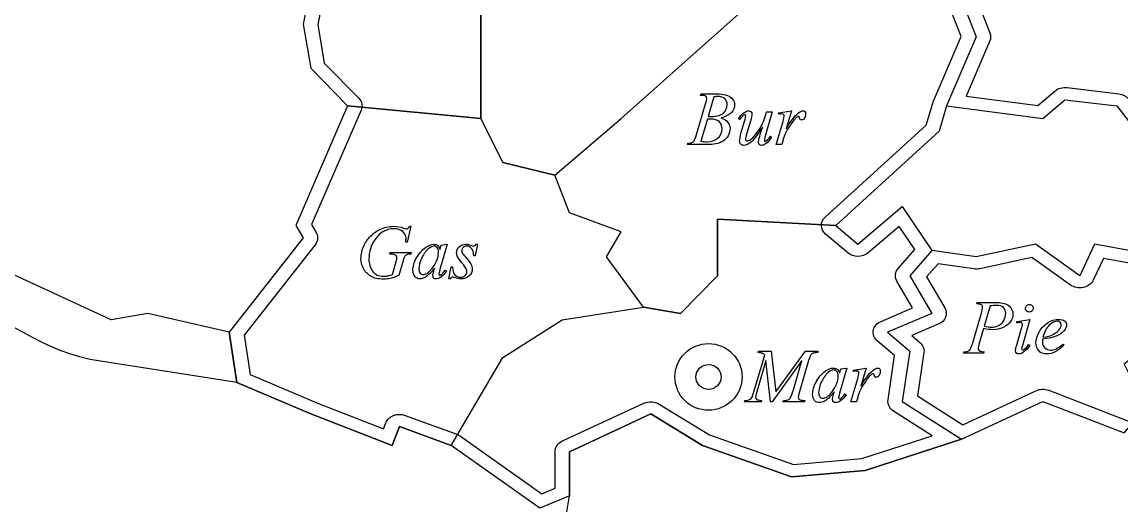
# Model space of a CAD drawing. Extents: x 1 to 639, y -1 to 499.
# Drawn here: x 90.5 to 245.7, y 118 to 186.2 of the extents above; entities that cross this region are included whole.
import ezdxf

# ---------------------------------------------------------------- set-up
doc = ezdxf.new("R2010")
doc.units = 0
for name, color, linetype in [('Centers', 7, 'CONTINUOUS'), ('Dividing_Lines', 7, 'CONTINUOUS'), ('Label_Land', 7, 'CONTINUOUS'), ('Land', 7, 'CONTINUOUS'), ('Nations', 7, 'CONTINUOUS'), ('Seas', 7, 'CONTINUOUS')]:
    doc.layers.add(name, color=color, linetype=linetype)

msp = doc.modelspace()

# ---------------------------------------------------------------- linework, layer by layer
at = {"layer": 'Centers', "color": 1}
for points in [[(189.238103, 136.058589)], [(192.20982, 136.058589)]]:
    msp.add_lwpolyline(points, close=True, dxfattribs=at)
for points in [[(184.116065, 139.388186), (185.005219, 140.271248), (186.211169, 140.767343), (187.468619, 140.767337)], [(187.468619, 140.767337), (190.08711, 140.767333), (192.209816, 138.659157), (192.20982, 136.058589)], [(182.727386, 136.058589), (182.727388, 137.307432), (183.22691, 138.505124), (184.116065, 139.388186)], [(185.6991, 136.058589), (185.699097, 136.524684), (185.885528, 136.971688), (186.217377, 137.301267)], [(186.217377, 137.301267), (186.549227, 137.630845), (186.999312, 137.816), (187.468619, 137.815999)], [(187.468619, 137.815999), (188.445886, 137.815983), (189.238108, 137.029167), (189.238103, 136.058589)], [(184.116066, 132.728995), (183.226911, 133.612056), (182.727388, 134.809747), (182.727386, 136.058589)], [(186.217378, 134.815914), (185.885529, 135.145492), (185.699098, 135.592496), (185.6991, 136.058589)], [(189.238103, 136.058589), (189.238106, 135.088013), (188.445885, 134.301199), (187.468619, 134.301183)], [(192.20982, 136.058589), (192.209815, 133.458022), (190.087109, 131.349848), (187.468619, 131.349845)], [(187.468619, 134.301183), (186.999313, 134.301181), (186.549228, 134.486336), (186.217378, 134.815914)], [(187.468619, 131.349845), (186.211169, 131.349838), (185.00522, 131.845933), (184.116066, 132.728995)]]:
    msp.add_open_spline(points, degree=3, dxfattribs=at)
at = {"layer": 'Dividing_Lines', "color": 2}
msp.add_lwpolyline([(2.760585, 254.267257), (63.356576, 254.267257), (109.32593, 215.191493), (130.221091, 214.303393), (132.31061, 209.862971), (144.847715, 207.198716), (144.847715, 221.408082), (151.116265, 219.631903), (153.205782, 214.303393), (164.698127, 212.527231), (162.608602, 216.967651), (179.324738, 220.519995), (194.996116, 216.967651), (203.354182, 209.862971), (216.936031, 202.758274), (215.891266, 196.541686), (223.204583, 189.437003), (225.294105, 184.108488), (221.115062, 174.339545), (234.696921, 172.563383), (237.831194, 175.227645), (245.144514, 174.339545), (247.234026, 171.675283)], dxfattribs=at)
at = {"layer": 'Label_Land', "color": 7}
for points in [[(186.356738, 175.835973), (186.430908, 176.030652), (188.995095, 176.030652)], [(188.242792, 175.615001), (187.432214, 172.873662)], [(185.773968, 170.321764), (187.061361, 174.641577)], [(187.305064, 172.47903), (186.388525, 169.35888)], [(191.861247, 172.4159), (191.69701, 172.531657)], [(195.564482, 173.131485), (195.681036, 173.53137), (196.486334, 173.53137)], [(196.486334, 173.53137), (195.564499, 170.395427)], [(197.371086, 173.362997), (199.198862, 173.65765), (198.435964, 171.100488)], [(197.40817, 173.168315), (197.371086, 173.362997)], [(192.099651, 170.574323), (192.56057, 172.200171)], [(193.39764, 172.200171), (192.899636, 170.50066)], [(198.006835, 169.558823), (197.837302, 168.895855), (197.026721, 168.895855), (198.006835, 172.163341)], [(196.232018, 170.058681), (196.390955, 169.937662)], [(187.135531, 168.895855), (184.50247, 168.895855), (184.571345, 169.090538)], [(145.430414, 157.336018), (144.895324, 155.089285), (144.694003, 155.089285)], [(145.229094, 157.336018), (145.430414, 157.336018)], [(150.548191, 154.799886), (149.515098, 151.232504), (149.398544, 150.753686)], [(149.515088, 154.073795), (149.705812, 154.673606), (150.548191, 154.799886)], [(154.818304, 154.799886), (154.49513, 153.184551), (154.299109, 153.184551)], [(154.616983, 154.79992), (154.818304, 154.799886)], [(142.585437, 153.416064), (142.437095, 153.416064), (142.495374, 153.621276), (145.483393, 153.621276), (145.430414, 153.416064)], [(142.807949, 150.532679), (143.332443, 152.369021)], [(144.227788, 152.190108), (143.697997, 150.385353)], [(148.646231, 151.032545), (148.757489, 151.427177)], [(150.27269, 151.158824), (150.452819, 151.032545)], [(150.97732, 149.911822), (150.781299, 149.911822), (151.10447, 151.616596), (151.300494, 151.616596)], [(225.381115, 146.37074), (225.439393, 146.565412)], [(225.439393, 146.565412), (228.268475, 146.565412)], [(227.256573, 146.08134), (226.4301, 143.240049)], [(224.798345, 140.877577), (225.985076, 144.939571)], [(226.340037, 142.908557), (225.767863, 140.961763)], [(231.039278, 143.692534), (231.039278, 143.897747), (232.867058, 144.1924)], [(232.867058, 144.1924), (231.818072, 140.503991)], [(230.970407, 140.404012), (231.659135, 142.761231)], [(232.681629, 140.625018), (232.867058, 140.503991)], [(237.566299, 140.693411), (237.677557, 140.540831)], [(193.847977, 133.832763), (195.410861, 139.152265)], [(199.458461, 134.222108), (200.645192, 138.357782), (196.454547, 132.554173), (196.242631, 132.554173), (195.569798, 138.357782), (194.287705, 133.943249)], [(194.489025, 139.494298), (194.542004, 139.688971), (196.327397, 139.688971)], [(196.327397, 139.688971), (196.989637, 133.943249), (201.159087, 139.688971), (202.912696, 139.688971), (202.912696, 139.494298)], [(201.604112, 138.357782), (200.274339, 133.832763)], [(226.393016, 139.625287), (226.340037, 139.430615), (223.484464, 139.430615), (223.542743, 139.625287)], [(207.018572, 137.315958), (205.985482, 133.748576), (205.868928, 133.269758)], [(205.985475, 136.589867), (206.1762, 137.189678), (207.018572, 137.315958)], [(207.919216, 137.021306), (209.746995, 137.315958), (208.984097, 134.758813)], [(207.956303, 136.826633), (207.919216, 137.021306)], [(208.554965, 133.217124), (208.385432, 132.554173), (207.574854, 132.554173), (208.554965, 135.821649)], [(205.116618, 133.548617), (205.227873, 133.943249)], [(206.743074, 133.674896), (206.923203, 133.548617)], [(194.960537, 132.748846), (194.902262, 132.554173), (192.534096, 132.554173), (192.592375, 132.748846), (192.735417, 132.748846)], [(200.936575, 132.748846), (201.063725, 132.748846), (201.016046, 132.554173), (197.99094, 132.554173), (198.043919, 132.748846), (198.186964, 132.748846)]]:
    msp.add_lwpolyline(points, dxfattribs=at)
for points in [[(186.356738, 175.835963)], [(148.662137, 154.52628)], [(232.798183, 146.281266)], [(234.678942, 141.414248)], [(234.716025, 141.672061)], [(205.132517, 137.042352)]]:
    msp.add_lwpolyline(points, close=True, dxfattribs=at)
for points in [[(186.526271, 175.83071), (186.466229, 175.83071), (186.409718, 175.832461), (186.356738, 175.835963)], [(187.077253, 175.714953), (186.981892, 175.792124), (186.798231, 175.83071), (186.526271, 175.83071)], [(187.225594, 175.409778), (187.225594, 175.539566), (187.176147, 175.641291), (187.077253, 175.714953)], [(188.7302, 175.67814), (188.60305, 175.67814), (188.440581, 175.657094), (188.242792, 175.615001)], [(189.779185, 175.372965), (189.560205, 175.576415), (189.210543, 175.67814), (188.7302, 175.67814)], [(188.995095, 176.030652), (189.425991, 176.030652), (189.809207, 175.964005), (190.144742, 175.83071)], [(190.144742, 175.83071), (190.483808, 175.697415), (190.736341, 175.511503), (190.902341, 175.272975)], [(187.061361, 174.641577), (187.17085, 175.006384), (187.225594, 175.262451), (187.225594, 175.409778)], [(189.567269, 173.336704), (189.927526, 173.655912), (190.107655, 174.054044), (190.107655, 174.531101)], [(190.107655, 174.531101), (190.107655, 174.892399), (189.998165, 175.173021), (189.779185, 175.372965)], [(191.156641, 174.515297), (191.156641, 174.10489), (191.006534, 173.733066), (190.70632, 173.399827)], [(190.902341, 175.272975), (191.071874, 175.034447), (191.156641, 174.781887), (191.156641, 174.515297)], [(187.718301, 172.494824), (187.605279, 172.494824), (187.467534, 172.489559), (187.305064, 172.47903)], [(187.432214, 172.873662), (187.661789, 172.866658), (187.82779, 172.863156), (187.930217, 172.863156)], [(188.989799, 172.131771), (188.728435, 172.373806), (188.304603, 172.494824), (187.718301, 172.494824)], [(187.930217, 172.863156), (188.66486, 172.863156), (189.210544, 173.021005), (189.567269, 173.336704)], [(190.70632, 173.399827), (190.409638, 173.070097), (189.923996, 172.826308), (189.249394, 172.66846)], [(189.249394, 172.66846), (189.683824, 172.507102), (190.003465, 172.293129), (190.208317, 172.026538)], [(191.69701, 172.531657), (191.961907, 172.938558), (192.242696, 173.238471), (192.539379, 173.431397)], [(192.364546, 172.999942), (192.290377, 172.947327), (192.12261, 172.752646), (191.861247, 172.4159)], [(192.587058, 173.078868), (192.512889, 173.078868), (192.438718, 173.05256), (192.364546, 172.999942)], [(192.539379, 173.431397), (192.765423, 173.582232), (192.973807, 173.65765), (193.164532, 173.65765)], [(192.56057, 172.200171), (192.673592, 172.589534), (192.730103, 172.83157), (192.730103, 172.926279)], [(192.682421, 173.031512), (192.654165, 173.063083), (192.622378, 173.078868), (192.587058, 173.078868)], [(192.730103, 172.926279), (192.730103, 172.968372), (192.714209, 173.00345), (192.682421, 173.031512)], [(193.164532, 173.65765), (193.295212, 173.65765), (193.40117, 173.615557), (193.482406, 173.53137)], [(193.609556, 173.215671), (193.609556, 173.026252), (193.538917, 172.687752), (193.39764, 172.200171)], [(193.482406, 173.53137), (193.567173, 173.450691), (193.609556, 173.345458), (193.609556, 173.215671)], [(194.912841, 171.46354), (195.117693, 171.814317), (195.334907, 172.370298), (195.564482, 173.131485)], [(197.81611, 173.215671), (197.741939, 173.215671), (197.605958, 173.199886), (197.40817, 173.168315)], [(198.096898, 173.131485), (198.026259, 173.187609), (197.932663, 173.215671), (197.81611, 173.215671)], [(198.006835, 172.163341), (198.119857, 172.54218), (198.176368, 172.812278), (198.176368, 172.973635)], [(198.176368, 172.973635), (198.176368, 173.036775), (198.149878, 173.089392), (198.096898, 173.131485)], [(198.435964, 171.100488), (199.054054, 172.149309), (199.615632, 172.882432), (200.120698, 173.299858)], [(199.596207, 172.400114), (199.303055, 172.056353), (198.985181, 171.610866), (198.642584, 171.063655)], [(200.01474, 172.810523), (199.922909, 172.761414), (199.783398, 172.624611), (199.596207, 172.400114)], [(200.184273, 172.852616), (200.124231, 172.852616), (200.06772, 172.838585), (200.01474, 172.810523)], [(200.120698, 173.299858), (200.406786, 173.538386), (200.639894, 173.65765), (200.820021, 173.65765)], [(200.284935, 172.810523), (200.256679, 172.838585), (200.223125, 172.852616), (200.184273, 172.852616)], [(200.332614, 172.678983), (200.325562, 172.745629), (200.309668, 172.789476), (200.284935, 172.810523)], [(200.438572, 172.436947), (200.382061, 172.489562), (200.346742, 172.570241), (200.332614, 172.678983)], [(200.650488, 172.358021), (200.569255, 172.358021), (200.498616, 172.384329), (200.438572, 172.436947)], [(201.016046, 172.594797), (200.931279, 172.436946), (200.809427, 172.358021), (200.650488, 172.358021)], [(200.820021, 173.65765), (200.936577, 173.65765), (201.028407, 173.622572), (201.095513, 173.552417)], [(201.196175, 173.257764), (201.196175, 173.026252), (201.136132, 172.805263), (201.016046, 172.594797)], [(201.095513, 173.552417), (201.162621, 173.485768), (201.196175, 173.387551), (201.196175, 173.257764)], [(188.746095, 169.779812), (189.173458, 170.109542), (189.38714, 170.556783), (189.38714, 171.121535)], [(189.38714, 171.121535), (189.38714, 171.552989), (189.254693, 171.889734), (188.989799, 172.131771)], [(190.208317, 172.026538), (190.413169, 171.759948), (190.515596, 171.467049), (190.515596, 171.147841)], [(190.515596, 171.147841), (190.515596, 170.793558), (190.423765, 170.455059), (190.240105, 170.132344)], [(195.082374, 171.353047), (194.481944, 170.374379), (193.978643, 169.699133), (193.572469, 169.32731)], [(194.139347, 170.34281), (194.453688, 170.742696), (194.711519, 171.116272), (194.912841, 171.46354)], [(194.600263, 169.658796), (194.656774, 169.918371), (194.817477, 170.483121), (195.082374, 171.353047)], [(198.642584, 171.063655), (198.494242, 170.832142), (198.367093, 170.570814), (198.261135, 170.279671)], [(185.132923, 169.169461), (185.2742, 169.229094), (185.37486, 169.308019), (185.434902, 169.406237)], [(185.434902, 169.406237), (185.519668, 169.539532), (185.63269, 169.844707), (185.773968, 170.321764)], [(186.388525, 169.35888), (186.769974, 169.309771), (187.068424, 169.285217), (187.283873, 169.285217)], [(187.283873, 169.285217), (187.834855, 169.285217), (188.322262, 169.450082), (188.746095, 169.779812)], [(189.530185, 169.379927), (189.244097, 169.201032), (188.897967, 169.069491), (188.491795, 168.985305)], [(190.240105, 170.132344), (190.056444, 169.80963), (189.819804, 169.558824), (189.530185, 169.379927)], [(191.866543, 169.364143), (191.866543, 169.627225), (191.944246, 170.030618), (192.099651, 170.574323)], [(192.036076, 168.937948), (191.923054, 169.050197), (191.866543, 169.192262), (191.866543, 169.364143)], [(193.572469, 169.32731), (193.169828, 168.955487), (192.795443, 168.769575), (192.449313, 168.769575)], [(192.899636, 170.50066), (192.76189, 170.037635), (192.693016, 169.744736), (192.693016, 169.621963)], [(192.693016, 169.621963), (192.693016, 169.555316), (192.714208, 169.500946), (192.756591, 169.458853)], [(192.756591, 169.458853), (192.802508, 169.420267), (192.862551, 169.400973), (192.93672, 169.400973)], [(192.93672, 169.400973), (193.053275, 169.400973), (193.205149, 169.458852), (193.39234, 169.574609)], [(193.39234, 169.574609), (193.579534, 169.690365), (193.828536, 169.946432), (194.139347, 170.34281)], [(194.531392, 169.185247), (194.531392, 169.304511), (194.554349, 169.462361), (194.600263, 169.658796)], [(195.564499, 170.395427), (195.426754, 169.928893), (195.357882, 169.63424), (195.357882, 169.51147)], [(195.357882, 169.51147), (195.357882, 169.44833), (195.368472, 169.400974), (195.389652, 169.369403)], [(195.389652, 169.369403), (195.414375, 169.341341), (195.446162, 169.32731), (195.485015, 169.32731)], [(195.485015, 169.32731), (195.545057, 169.32731), (195.610397, 169.353619), (195.681036, 169.406237)], [(196.390955, 169.937662), (196.111933, 169.499192), (195.825846, 169.176477), (195.532694, 168.969518)], [(195.681036, 169.406237), (195.755207, 169.462361), (195.938868, 169.679842), (196.232018, 170.058681)], [(198.261135, 170.279671), (198.112793, 169.879785), (198.028027, 169.639503), (198.006835, 169.558823)], [(184.571345, 169.090538), (184.846836, 169.097542), (185.034029, 169.12385), (185.132923, 169.169461)], [(188.491795, 168.985305), (188.202177, 168.925671), (187.750089, 168.895855), (187.135531, 168.895855)], [(192.449313, 168.769575), (192.286844, 168.769575), (192.149098, 168.8257), (192.036076, 168.937948)], [(194.647946, 168.885332), (194.570243, 168.962502), (194.531392, 169.062474), (194.531392, 169.185247)], [(194.971116, 168.769575), (194.833372, 168.769575), (194.725648, 168.808161), (194.647946, 168.885332)], [(195.532694, 168.969518), (195.338439, 168.836223), (195.151246, 168.769575), (194.971116, 168.769575)], [(139.740463, 155.967989), (140.132507, 156.353832), (140.558105, 156.657251), (141.017256, 156.878246)], [(143.019865, 156.983479), (141.921434, 156.983479), (141.024321, 156.471345), (140.328529, 155.447077)], [(141.017256, 156.878246), (141.649474, 157.183428), (142.313479, 157.336018), (143.009269, 157.336018)], [(143.009269, 157.336018), (143.521401, 157.336018), (143.984085, 157.251832), (144.397321, 157.083459)], [(144.280767, 156.583594), (143.97702, 156.850184), (143.556719, 156.983479), (143.019865, 156.983479)], [(144.397321, 157.083459), (144.563323, 157.016806), (144.685175, 156.983479), (144.762878, 156.983479)], [(144.762878, 156.983479), (144.851175, 156.983479), (144.925346, 157.002775), (144.98539, 157.041366)], [(144.98539, 157.041366), (145.048965, 157.083459), (145.130199, 157.181676), (145.229094, 157.336018)], [(138.765648, 154.557867), (139.027011, 155.115608), (139.35195, 155.585648), (139.740463, 155.967989)], [(140.328529, 155.447077), (139.774016, 154.636778), (139.496759, 153.730023), (139.496759, 152.726813)], [(144.741686, 155.673337), (144.741686, 156.017087), (144.588046, 156.320506), (144.280767, 156.583594)], [(144.694003, 155.089285), (144.725792, 155.352373), (144.741686, 155.547057), (144.741686, 155.673337)], [(138.373603, 152.800459), (138.373603, 153.417826), (138.504285, 154.003629), (138.765648, 154.557867)], [(146.214494, 152.868852), (146.55356, 153.489744), (146.98269, 153.986095), (147.501883, 154.357907)], [(147.941621, 154.210581), (147.581364, 153.912427), (147.259958, 153.470448), (146.977403, 152.884645)], [(147.501883, 154.357907), (147.908057, 154.65256), (148.291273, 154.799886), (148.651531, 154.799886)], [(148.662137, 154.52628), (148.436093, 154.52628), (148.195921, 154.421047), (147.941621, 154.210581)], [(148.651531, 154.799886), (148.866978, 154.799886), (149.04534, 154.743762), (149.186618, 154.631513)], [(149.138948, 154.326354), (149.022393, 154.459638), (148.863456, 154.52628), (148.662137, 154.52628)], [(149.313777, 153.679163), (149.313777, 153.977318), (149.255501, 154.193048), (149.138948, 154.326354)], [(149.186618, 154.631513), (149.331428, 154.519265), (149.440918, 154.333359), (149.515088, 154.073795)], [(151.883264, 153.584436), (151.883264, 153.924707), (152.006881, 154.212355), (152.254117, 154.447381)], [(152.254117, 154.447381), (152.504884, 154.682384), (152.82629, 154.799886), (153.218336, 154.799886)], [(152.789204, 154.352654), (152.662054, 154.233379), (152.598479, 154.089555), (152.598479, 153.921182)], [(152.598479, 153.921182), (152.598479, 153.805431), (152.623203, 153.694945), (152.67265, 153.589723)], [(153.313698, 154.531567), (153.094718, 154.531567), (152.919887, 154.47193), (152.789204, 154.352654)], [(153.218336, 154.799886), (153.331358, 154.799886), (153.433784, 154.791131), (153.525615, 154.77362)], [(153.997127, 154.210581), (153.813466, 154.424572), (153.585656, 154.531567), (153.313698, 154.531567)], [(153.525615, 154.77362), (153.575062, 154.763069), (153.689849, 154.722726), (153.869977, 154.652594)], [(153.869977, 154.652594), (154.053638, 154.585963), (154.17549, 154.552647), (154.235534, 154.552647)], [(154.299109, 153.184551), (154.281455, 153.654603), (154.180794, 153.996613), (153.997127, 154.210581)], [(154.235534, 154.552647), (154.387406, 154.552647), (154.514556, 154.635072), (154.616983, 154.79992)], [(138.707369, 151.411383), (138.484858, 151.877911), (138.373603, 152.340936), (138.373603, 152.800459)], [(139.496759, 152.726813), (139.496759, 152.060326), (139.668057, 151.485052), (140.010654, 151.000992)], [(143.305952, 153.263484), (143.15761, 153.365204), (142.917439, 153.416064), (142.585437, 153.416064)], [(143.443697, 152.974085), (143.443697, 153.100365), (143.397782, 153.196831), (143.305952, 153.263484)], [(143.332443, 152.369021), (143.406613, 152.62158), (143.443697, 152.823268), (143.443697, 152.974085)], [(144.519174, 153.016178), (144.45913, 152.921485), (144.362001, 152.646129), (144.227788, 152.190108)], [(144.837048, 153.321371), (144.71343, 153.261744), (144.607471, 153.160014), (144.519174, 153.016178)], [(145.430414, 153.416064), (145.158454, 153.412472), (144.960665, 153.380907), (144.837048, 153.321371)], [(145.711191, 151.106225), (145.711191, 151.663943), (145.878959, 152.251485), (146.214494, 152.868852)], [(146.977403, 152.884645), (146.698378, 152.298843), (146.558866, 151.769176), (146.558866, 151.295644)], [(148.407837, 151.36929), (149.011797, 152.119964), (149.313777, 152.889921), (149.313777, 153.679163)], [(152.01571, 153.026718), (151.927412, 153.212624), (151.883264, 153.39853), (151.883264, 153.584436)], [(152.624971, 152.190108), (152.310627, 152.561942), (152.10754, 152.840812), (152.01571, 153.026718)], [(153.250123, 151.316691), (153.151229, 151.527157), (152.942845, 151.818296), (152.624971, 152.190108)], [(152.67265, 153.589723), (152.72563, 153.484479), (152.838652, 153.337153), (153.011716, 153.147745)], [(153.011716, 153.147745), (153.470868, 152.649631), (153.767551, 152.274294), (153.901764, 152.021735)], [(139.751058, 150.29066), (139.28131, 150.574784), (138.933413, 150.948358), (138.707369, 151.411383)], [(140.010654, 151.000992), (140.353253, 150.516909), (140.881278, 150.274867), (141.59473, 150.274867)], [(145.991982, 150.227521), (145.804788, 150.441489), (145.711191, 150.73439), (145.711191, 151.106225)], [(146.558866, 151.295644), (146.558866, 151.057116), (146.618909, 150.867696), (146.738995, 150.727386)], [(146.738995, 150.727386), (146.859081, 150.590577), (146.996827, 150.522173), (147.152232, 150.522173)], [(147.152232, 150.522173), (147.537214, 150.522173), (147.955749, 150.804545), (148.407837, 151.36929)], [(148.757489, 151.427177), (148.294804, 150.827343), (147.869205, 150.408162), (147.480692, 150.169634)], [(148.529677, 150.3538), (148.529677, 150.525675), (148.568529, 150.751923), (148.646231, 151.032545)], [(149.398544, 150.753686), (149.387943, 150.70809), (149.382642, 150.669499), (149.382642, 150.637912)], [(149.382642, 150.637912), (149.382642, 150.581788), (149.400301, 150.532679), (149.435621, 150.490586)], [(150.452819, 151.032545), (150.209114, 150.667737), (149.958346, 150.388867), (149.700516, 150.195934)], [(149.721708, 150.527426), (149.859452, 150.629146), (150.043113, 150.839612), (150.27269, 151.158824)], [(151.300494, 151.616596), (151.321674, 151.083416), (151.43293, 150.706328), (151.63426, 150.485333)], [(153.096483, 150.374847), (153.255421, 150.525686), (153.33489, 150.709841), (153.33489, 150.927312)], [(153.33489, 150.927312), (153.33489, 151.067622), (153.306634, 151.197415), (153.250123, 151.316691)], [(154.103085, 151.30615), (154.103085, 150.941343), (153.949446, 150.616877), (153.642169, 150.332754)], [(153.901764, 152.021735), (154.035978, 151.769176), (154.103085, 151.530648), (154.103085, 151.30615)], [(141.58943, 149.869728), (140.833596, 149.869728), (140.220805, 150.010039), (139.751058, 150.29066)], [(142.527161, 149.974961), (142.230479, 149.904806), (141.917902, 149.869728), (141.58943, 149.869728)], [(141.59473, 150.274867), (141.771327, 150.274867), (141.937328, 150.290649), (142.092733, 150.322213)], [(142.092733, 150.322213), (142.251669, 150.3538), (142.490074, 150.423956), (142.807949, 150.532679)], [(143.697997, 150.385353), (143.214123, 150.178412), (142.823844, 150.041615), (142.527161, 149.974961)], [(146.659518, 149.911822), (146.401685, 149.911822), (146.179173, 150.017055), (145.991982, 150.227521)], [(147.480692, 150.169634), (147.20167, 149.997759), (146.927945, 149.911822), (146.659518, 149.911822)], [(148.640935, 150.027561), (148.566763, 150.101241), (148.529677, 150.209987), (148.529677, 150.3538)], [(148.985297, 149.911822), (148.833425, 149.911822), (148.718638, 149.950401), (148.640935, 150.027561)], [(149.700516, 150.195934), (149.442684, 150.006526), (149.204277, 149.911822), (148.985297, 149.911822)], [(149.435621, 150.490586), (149.463876, 150.459022), (149.499196, 150.44324), (149.541579, 150.44324)], [(149.541579, 150.44324), (149.587493, 150.44324), (149.647536, 150.471302), (149.721708, 150.527426)], [(151.337578, 150.153841), (151.178642, 150.153841), (151.058556, 150.073168), (150.97732, 149.911822)], [(151.607773, 150.090701), (151.491217, 150.132794), (151.401153, 150.153841), (151.337578, 150.153841)], [(152.487225, 149.911822), (152.232925, 149.911822), (151.939775, 149.971448), (151.607773, 150.090701)], [(151.63426, 150.485333), (151.835582, 150.264338), (152.111073, 150.153841), (152.460734, 150.153841)], [(152.460734, 150.153841), (152.729161, 150.153841), (152.941077, 150.227509), (153.096483, 150.374847)], [(153.642169, 150.332754), (153.338422, 150.052132), (152.953441, 149.911822), (152.487225, 149.911822)], [(226.043355, 146.223413), (225.94446, 146.304075), (225.723714, 146.353184), (225.381115, 146.37074)], [(226.196992, 145.918221), (226.196992, 146.040998), (226.14578, 146.142729), (226.043355, 146.223413)], [(228.13073, 146.17078), (227.890558, 146.17078), (227.599172, 146.140967), (227.256573, 146.08134)], [(229.126736, 145.860334), (228.907756, 146.067298), (228.575754, 146.17078), (228.13073, 146.17078)], [(228.268475, 146.565412), (229.010182, 146.565412), (229.564696, 146.405806), (229.932018, 146.086594)], [(229.932018, 146.086594), (230.299339, 145.770906), (230.483, 145.385051), (230.483, 144.929031)], [(232.268393, 145.755101), (232.268393, 145.902439), (232.319606, 146.026967), (232.422034, 146.128687)], [(232.422034, 146.128687), (232.524459, 146.230406), (232.649842, 146.281266), (232.798183, 146.281266)], [(232.798183, 146.281266), (232.946525, 146.281266), (233.071909, 146.230406), (233.174336, 146.128687)], [(233.174336, 146.128687), (233.276761, 146.026967), (233.327974, 145.902439), (233.327974, 145.755101)], [(225.985076, 144.939571), (226.126353, 145.427133), (226.196992, 145.75335), (226.196992, 145.918221)], [(229.455206, 145.01847), (229.455206, 145.372772), (229.345716, 145.653393), (229.126736, 145.860334)], [(229.185011, 144.034567), (229.365141, 144.350255), (229.455206, 144.678222), (229.455206, 145.01847)], [(230.483, 144.929031), (230.483, 144.567725), (230.366446, 144.216948), (230.133338, 143.876701)], [(232.422034, 145.381549), (232.319606, 145.486771), (232.268393, 145.611288), (232.268393, 145.755101)], [(232.798183, 145.228936), (232.653375, 145.228936), (232.527992, 145.279807), (232.422034, 145.381549)], [(233.169037, 145.381549), (233.066612, 145.279807), (232.942994, 145.228936), (232.798183, 145.228936)], [(233.327974, 145.755101), (233.327974, 145.611288), (233.274995, 145.486771), (233.169037, 145.381549)], [(227.606235, 142.729678), (227.274233, 142.729678), (226.852167, 142.789304), (226.340037, 142.908557)], [(226.4301, 143.240049), (226.82921, 143.13833), (227.150616, 143.08747), (227.394319, 143.08747)], [(227.394319, 143.08747), (227.779301, 143.08747), (228.128963, 143.166392), (228.443304, 143.324236)], [(229.094949, 143.045377), (228.635797, 142.834911), (228.139559, 142.729678), (227.606235, 142.729678)], [(228.443304, 143.324236), (228.761179, 143.48208), (229.008414, 143.718857), (229.185011, 144.034567)], [(230.133338, 143.876701), (229.90023, 143.536453), (229.5541, 143.259345), (229.094949, 143.045377)], [(231.52139, 143.750421), (231.443687, 143.750421), (231.282983, 143.731125), (231.039278, 143.692534)], [(231.743902, 143.676775), (231.690921, 143.725872), (231.616751, 143.750421), (231.52139, 143.750421)], [(231.659135, 142.761231), (231.772157, 143.147096), (231.828668, 143.389138), (231.828668, 143.487355)], [(231.828668, 143.487355), (231.828668, 143.564515), (231.800413, 143.627655), (231.743902, 143.676775)], [(234.212726, 142.461325), (234.537664, 143.008537), (234.945602, 143.432971), (235.436541, 143.734628)], [(235.606074, 143.355789), (235.203433, 142.97695), (234.90675, 142.415707), (234.716025, 141.672061)], [(235.436541, 143.734628), (235.927481, 144.039809), (236.432548, 144.1924), (236.951742, 144.1924)], [(236.755721, 143.929334), (236.395463, 143.929334), (236.012248, 143.738152), (235.606074, 143.355789)], [(237.153062, 143.792514), (237.061232, 143.883727), (236.928785, 143.929334), (236.755721, 143.929334)], [(236.951742, 144.1924), (237.326127, 144.1924), (237.603385, 144.11698), (237.783515, 143.96614)], [(236.967637, 142.666538), (237.186617, 142.93663), (237.296107, 143.192692), (237.296107, 143.434722)], [(237.296107, 143.434722), (237.296107, 143.582059), (237.248426, 143.701323), (237.153062, 143.792514)], [(238.053706, 143.429469), (238.053706, 143.138319), (237.937152, 142.859448), (237.704044, 142.592858)], [(237.783515, 143.96614), (237.963642, 143.815323), (238.053706, 143.636433), (238.053706, 143.429469)], [(233.725319, 140.85653), (233.725319, 141.379182), (233.887788, 141.914114), (234.212726, 142.461325)], [(234.678942, 141.414248), (234.654217, 141.238871), (234.641855, 141.093296), (234.641855, 140.977523)], [(236.34778, 141.750994), (235.952203, 141.607181), (235.395924, 141.494933), (234.678942, 141.414248)], [(234.716025, 141.672061), (235.238752, 141.73171), (235.664351, 141.833441), (235.992822, 141.977253)], [(235.992822, 141.977253), (236.42725, 142.170186), (236.752188, 142.399948), (236.967637, 142.666538)], [(237.704044, 142.592858), (237.396767, 142.245583), (236.944679, 141.964962), (236.34778, 141.750994)], [(223.542743, 139.625287), (223.917128, 139.625287), (224.176725, 139.688427), (224.321533, 139.814707)], [(224.321533, 139.814707), (224.469875, 139.944489), (224.628812, 140.298779), (224.798345, 140.877577)], [(225.767863, 140.961763), (225.63365, 140.498738), (225.566543, 140.193557), (225.566543, 140.046219)], [(225.566543, 140.046219), (225.566543, 139.933971), (225.614224, 139.841018), (225.709585, 139.76736)], [(225.709585, 139.76736), (225.804948, 139.693703), (226.032759, 139.646345), (226.393016, 139.625287)], [(230.837958, 139.75682), (230.837958, 139.886624), (230.882108, 140.102355), (230.970407, 140.404012)], [(230.975704, 139.430615), (230.883873, 139.518303), (230.837958, 139.627038), (230.837958, 139.75682)], [(231.818072, 140.503991), (231.747434, 140.254934), (231.712114, 140.105857), (231.712114, 140.05676)], [(231.712114, 140.05676), (231.712114, 140.000635), (231.728007, 139.955029), (231.759794, 139.91994)], [(231.759794, 139.91994), (231.795113, 139.884873), (231.835731, 139.86734), (231.881647, 139.86734)], [(231.881647, 139.86734), (231.934625, 139.86734), (231.9982, 139.895402), (232.072372, 139.951527)], [(232.867058, 140.503991), (232.626886, 140.139184), (232.344331, 139.832251), (232.019393, 139.583194)], [(232.072372, 139.951527), (232.273691, 140.10937), (232.476777, 140.333867), (232.681629, 140.625018)], [(234.117364, 139.788407), (233.856, 140.111121), (233.725319, 140.467163), (233.725319, 140.85653)], [(235.282903, 139.304335), (234.76724, 139.304335), (234.378727, 139.465692), (234.117364, 139.788407)], [(234.641855, 140.977523), (234.641855, 140.665337), (234.753111, 140.398747), (234.975624, 140.177752)], [(234.975624, 140.177752), (235.198135, 139.960282), (235.468328, 139.851547), (235.786202, 139.851547)], [(237.677557, 140.540831), (236.840486, 139.716501), (236.042268, 139.304335), (235.282903, 139.304335)], [(235.786202, 139.851547), (236.040502, 139.851547), (236.284206, 139.902407), (236.517313, 140.004126)], [(236.517313, 140.004126), (236.753954, 140.10937), (237.103616, 140.339132), (237.566299, 140.693411)], [(195.077091, 139.394318), (194.971133, 139.436411), (194.775111, 139.469738), (194.489025, 139.494298)], [(195.410861, 139.152265), (195.294306, 139.271541), (195.183049, 139.352225), (195.077091, 139.394318)], [(201.91669, 139.147012), (201.821326, 139.010204), (201.717134, 138.747127), (201.604112, 138.357782)], [(202.23986, 139.420618), (202.123308, 139.375023), (202.015584, 139.283821), (201.91669, 139.147012)], [(202.912696, 139.494298), (202.531247, 139.469738), (202.306968, 139.445178), (202.23986, 139.420618)], [(231.330665, 139.304335), (231.185854, 139.304335), (231.067534, 139.346428), (230.975704, 139.430615)], [(232.019393, 139.583194), (231.779221, 139.397288), (231.549645, 139.304335), (231.330665, 139.304335)], [(202.684878, 135.384924), (203.023944, 136.005816), (203.453075, 136.502167), (203.972271, 136.873979)], [(204.412002, 136.726653), (204.051744, 136.428499), (203.730338, 135.98652), (203.447783, 135.400717)], [(203.972271, 136.873979), (204.378442, 137.168632), (204.761657, 137.315958), (205.121915, 137.315958)], [(205.132517, 137.042352), (204.906473, 137.042352), (204.666301, 136.937119), (204.412002, 136.726653)], [(205.121915, 137.315958), (205.337364, 137.315958), (205.515727, 137.259834), (205.657005, 137.147585)], [(205.609329, 136.842426), (205.492776, 136.97571), (205.333839, 137.042352), (205.132517, 137.042352)], [(205.784161, 136.195235), (205.784161, 136.49339), (205.725884, 136.70912), (205.609329, 136.842426)], [(205.657005, 137.147585), (205.801813, 137.035337), (205.911303, 136.849431), (205.985475, 136.589867)], [(208.36424, 136.873979), (208.29007, 136.873979), (208.154091, 136.858197), (207.956303, 136.826633)], [(208.645031, 136.789793), (208.574392, 136.845917), (208.480795, 136.873979), (208.36424, 136.873979)], [(208.724498, 136.63196), (208.724498, 136.695089), (208.698009, 136.7477), (208.645031, 136.789793)], [(208.984097, 134.758813), (209.602185, 135.807618), (210.163763, 136.540736), (210.668831, 136.958166)], [(210.668831, 136.958166), (210.954917, 137.196694), (211.188024, 137.315958), (211.368154, 137.315958)], [(211.368154, 137.315958), (211.484707, 137.315958), (211.576538, 137.28088), (211.643646, 137.210725)], [(211.744304, 136.916073), (211.744304, 136.684571), (211.684261, 136.463588), (211.564175, 136.253122)], [(211.643646, 137.210725), (211.710751, 137.144072), (211.744304, 137.045854), (211.744304, 136.916073)], [(202.181578, 133.622297), (202.181578, 134.180015), (202.349345, 134.767557), (202.684878, 135.384924)], [(203.447783, 135.400717), (203.168761, 134.814915), (203.02925, 134.285248), (203.02925, 133.811716)], [(204.878218, 133.885362), (205.48218, 134.636036), (205.784161, 135.405993), (205.784161, 136.195235)], [(208.554965, 135.821649), (208.667987, 136.200488), (208.724498, 136.470592), (208.724498, 136.63196)], [(210.144336, 136.058415), (209.851187, 135.714665), (209.533312, 135.269185), (209.190713, 134.721973)], [(210.562873, 136.468841), (210.471042, 136.419721), (210.33153, 136.282912), (210.144336, 136.058415)], [(210.732406, 136.510934), (210.672362, 136.510934), (210.615851, 136.496903), (210.562873, 136.468841)], [(210.833064, 136.468841), (210.804809, 136.496903), (210.771256, 136.510934), (210.732406, 136.510934)], [(210.880747, 136.337308), (210.873694, 136.403939), (210.8578, 136.447783), (210.833064, 136.468841)], [(210.986705, 136.095255), (210.930194, 136.147877), (210.894875, 136.228562), (210.880747, 136.337308)], [(211.198621, 136.016322), (211.117386, 136.016322), (211.046747, 136.042633), (210.986705, 136.095255)], [(211.564175, 136.253122), (211.479409, 136.095255), (211.357557, 136.016322), (211.198621, 136.016322)], [(193.493019, 133.011945), (193.606041, 133.138225), (193.72436, 133.411831), (193.847977, 133.832763)], [(194.287705, 133.943249), (194.178214, 133.567912), (194.123468, 133.315353), (194.123468, 133.185571)], [(199.092904, 133.180318), (199.181204, 133.338162), (199.303056, 133.685425), (199.458461, 134.222108)], [(200.274339, 133.832763), (200.196636, 133.569674), (200.157785, 133.362711), (200.157785, 133.211871)], [(202.462366, 132.743593), (202.275174, 132.957561), (202.181578, 133.250462), (202.181578, 133.622297)], [(203.02925, 133.811716), (203.02925, 133.573188), (203.089293, 133.383768), (203.209379, 133.243458)], [(203.622616, 133.038245), (204.007596, 133.038245), (204.42613, 133.320617), (204.878218, 133.885362)], [(205.227873, 133.943249), (204.76519, 133.343415), (204.339592, 132.924234), (203.951079, 132.685706)], [(205.000064, 132.869872), (205.000064, 133.041747), (205.038916, 133.267995), (205.116618, 133.548617)], [(206.923203, 133.548617), (206.6795, 133.183809), (206.428733, 132.904939), (206.1709, 132.712006)], [(206.192092, 133.043498), (206.329838, 133.145218), (206.513499, 133.355684), (206.743074, 133.674896)], [(208.809264, 133.937996), (208.660923, 133.538099), (208.576156, 133.297809), (208.554965, 133.217124)], [(209.190713, 134.721973), (209.042372, 134.490449), (208.915222, 134.229123), (208.809264, 133.937996)], [(192.735417, 132.748846), (193.08508, 132.748846), (193.337614, 132.836546), (193.493019, 133.011945)], [(194.123468, 133.185571), (194.123468, 133.055789), (194.17115, 132.955821), (194.266513, 132.885666)], [(194.266513, 132.885666), (194.361874, 132.819012), (194.593216, 132.773406), (194.960537, 132.748846)], [(198.186964, 132.748846), (198.455391, 132.748846), (198.660243, 132.787437), (198.801521, 132.864619)], [(198.801521, 132.864619), (198.91101, 132.920743), (199.008138, 133.025976), (199.092904, 133.180318)], [(200.157785, 133.211871), (200.157785, 133.075063), (200.205466, 132.971581), (200.300827, 132.901425)], [(200.300827, 132.901425), (200.43504, 132.799706), (200.646957, 132.748846), (200.936575, 132.748846)], [(203.129902, 132.427894), (202.872072, 132.427894), (202.649559, 132.533127), (202.462366, 132.743593)], [(203.951079, 132.685706), (203.672055, 132.513831), (203.398329, 132.427894), (203.129902, 132.427894)], [(203.209379, 133.243458), (203.329465, 133.106649), (203.46721, 133.038245), (203.622616, 133.038245)], [(205.111319, 132.543633), (205.037149, 132.617313), (205.000064, 132.726059), (205.000064, 132.869872)], [(205.455684, 132.427894), (205.30381, 132.427894), (205.189021, 132.466473), (205.111319, 132.543633)], [(206.1709, 132.712006), (205.91307, 132.522598), (205.674664, 132.427894), (205.455684, 132.427894)], [(205.868928, 133.269758), (205.858326, 133.224162), (205.853026, 133.185571), (205.853026, 133.153984)], [(205.853026, 133.153984), (205.853026, 133.09786), (205.870685, 133.048751), (205.906005, 133.006658)], [(205.906005, 133.006658), (205.93426, 132.975094), (205.96958, 132.959312), (206.011963, 132.959312)], [(206.011963, 132.959312), (206.057879, 132.959312), (206.117922, 132.987374), (206.192092, 133.043498)]]:
    msp.add_open_spline(points, degree=3, dxfattribs=at)
at = {"layer": 'Land', "color": 5}
for points in [[(107.236414, 210.751057), (110.37069, 205.42255), (116.639237, 204.534469), (131.265848, 191.213182), (130.221091, 185.88467), (131.265848, 179.66806), (136.489649, 174.339551), (155.295293, 172.563388), (155.295293, 197.429781), (157.384809, 204.534469), (159.474334, 213.415323), (153.205782, 214.303401), (151.116265, 219.631911), (144.847715, 221.40809), (144.847715, 207.198724), (132.31061, 209.862979), (130.221091, 214.303401), (109.325928, 215.191501)], [(220.070315, 170.787223), (205.443688, 157.465941), (188.727561, 158.354006), (188.727561, 150.36125), (183.503771, 145.032722), (178.279986, 145.920822), (173.056193, 153.025478), (175.145704, 156.577841), (167.8324, 159.242104), (165.742865, 164.570632), (175.145704, 172.563388), (196.040857, 191.213182), (199.175131, 201.870212), (203.354182, 209.862979), (216.936031, 202.758282), (215.891258, 196.541691), (223.204583, 189.437009), (225.294105, 184.108494), (221.115062, 174.339551)], [(155.295293, 172.563388), (158.429572, 166.346763), (165.742865, 164.570632), (175.145704, 172.563388), (196.040857, 191.213182), (199.175131, 201.870212), (181.859606, 202.088942), (175.145704, 202.758282), (168.877141, 202.758282), (157.384809, 204.534469), (155.295293, 197.429781)], [(151.116265, 126.382938), (158.429572, 138.816126), (166.787638, 144.144659), (178.279986, 145.920822), (173.056193, 153.025478), (175.145704, 156.577841), (167.8324, 159.242104), (165.742865, 164.570632), (158.429572, 166.346763), (155.295293, 172.563388), (136.489649, 174.339551), (129.176342, 157.465941), (130.221091, 155.689741), (119.773516, 142.368459), (120.818278, 135.263779), (131.265848, 130.823385), (142.758201, 126.382938), (143.802953, 129.047185)], [(179.324735, 130.823385), (167.8324, 125.494839), (167.8324, 119.278245), (163.653362, 117.502072), (151.116265, 126.382938), (158.429572, 138.816126), (166.787638, 144.144659), (178.279986, 145.920822), (183.503771, 145.032722), (188.727561, 150.36125), (188.727561, 158.354006), (205.443688, 157.465941), (208.577967, 154.801678), (214.846525, 160.130169), (219.025542, 153.913578), (215.891258, 150.36125), (219.025542, 145.032722), (212.756993, 142.368459), (215.891258, 139.704226), (214.846525, 132.599532), (223.204583, 127.271012), (209.622735, 122.830592), (199.175131, 121.942492), (186.63805, 126.382938)], [(246.189263, 137.928026), (259.77112, 148.585053), (256.636846, 152.137413), (242.010235, 154.801678), (239.920706, 150.36125), (233.652174, 154.801678), (225.294105, 153.025478), (219.025542, 153.913578), (215.891258, 150.36125), (219.025542, 145.032722), (212.756993, 142.368459), (215.891258, 139.704226), (214.846525, 132.599532), (223.204583, 127.271012), (234.696921, 132.599532), (246.189263, 128.159085), (249.323545, 131.711432)]]:
    msp.add_lwpolyline(points, close=True, dxfattribs=at)
for points in [[(250.368307, 210.751057), (231.562652, 191.213182), (223.204583, 189.437009), (225.294105, 184.108494), (221.115062, 174.339551), (234.696921, 172.563388), (237.831194, 175.227651), (245.144512, 174.339551), (247.234023, 171.675288)], [(142.758201, 126.382938), (131.265848, 130.823385), (120.818278, 135.263779), (119.773516, 142.368459), (108.281176, 145.032722), (103.057375, 144.144659), (77.983184, 155.689741), (64.40132, 158.354006), (59.177527, 163.682532), (52.90899, 164.570632), (50.819469, 161.018269), (43.506159, 163.682532), (37.237609, 158.354006), (39.327126, 155.689741), (36.19285, 145.032722), (47.685198, 145.920822), (46.640433, 142.368459), (60.222292, 141.480362), (67.535599, 135.263779), (66.490842, 131.711432), (57.08801, 130.823385), (46.640433, 113.061625)], [(166.787638, 113.061625), (167.8324, 119.278245), (163.653362, 117.502072), (151.116265, 126.382938), (143.802953, 129.047185), (142.758201, 126.382938), (131.265848, 130.823385)]]:
    msp.add_lwpolyline(points, dxfattribs=at)
at = {"layer": 'Land', "color": 3}
msp.add_lwpolyline([(120.818278, 135.263779), (101.592389, 138.282355)], dxfattribs=at)
msp.add_open_spline([(101.592389, 138.282355), (93.482935, 139.34299), (87.707291, 144.903986), (80.328907, 147.508644)], degree=3, dxfattribs=at)
at = {"layer": 'Nations', "color": 5}
for points in [[(219.209409, 174.927542), (223.145658, 184.132383), (221.408217, 188.562135), (214.364462, 195.405611)], [(133.266727, 190.929935), (132.273751, 185.864606), (133.19217, 180.396987), (138.047922, 175.443707)], [(225.129445, 189.983018), (227.219128, 184.654091)], [(227.200766, 183.518865), (223.866356, 175.723855), (233.989526, 174.400344), (236.397947, 176.446681)], [(238.119177, 176.934387), (245.431976, 176.046255)], [(203.961446, 158.642225), (218.229401, 171.636664), (219.147817, 174.756711)], [(138.393685, 173.743646), (131.382344, 157.570398), (132.034965, 156.4618)], [(214.268278, 151.395564), (216.603228, 154.042586), (214.402261, 157.315078), (210.011122, 153.582423)], [(207.142405, 153.582423), (204.008965, 156.246887)], [(131.908544, 154.734193), (121.880461, 141.946383), (122.696237, 136.393337), (132.139769, 132.380589), (141.545487, 128.745322), (141.878282, 129.593047)], [(238.622674, 149.037874), (233.145638, 152.918393), (225.785296, 151.354244)], [(258.149394, 147.550905), (255.469762, 150.587341), (243.256917, 152.812756), (241.802572, 149.721231)], [(224.959794, 151.325621), (219.908475, 152.042015), (218.265043, 150.179373), (220.838781, 145.803802)], [(211.849044, 143.91099), (216.303931, 145.804881), (214.077032, 149.589866)], [(219.932245, 143.492046), (216.179688, 141.896678), (217.325008, 140.923081)], [(212.833378, 132.814109), (213.755043, 139.081714), (211.321764, 141.149172)], [(217.903077, 139.490284), (217.004106, 133.378835), (223.379031, 129.314626), (233.725863, 134.112683)], [(235.536771, 134.168695), (247.028929, 129.727931)], [(166.86043, 127.008492), (178.35367, 132.337409)], [(180.503858, 132.227211), (187.629731, 127.899423), (199.482767, 123.702023), (209.148885, 124.52313), (219.053795, 127.761655), (213.628622, 131.220577)], [(144.602208, 130.632753), (151.916092, 127.968268)], [(152.415281, 127.707442), (163.933365, 119.548728), (165.803704, 120.344118), (165.803704, 125.494839)]]:
    msp.add_lwpolyline(points, dxfattribs=at)
for points in [[(227.219128, 184.654091), (227.363935, 184.284769), (227.357463, 183.884663), (227.200766, 183.518865)], [(236.397947, 176.446681), (236.849428, 176.830444), (237.487113, 177.01113), (238.119177, 176.934387)], [(245.431976, 176.046255), (246.00304, 175.976754), (246.512283, 175.703862), (246.832298, 175.295852)], [(138.047922, 175.443707), (138.512341, 174.970278), (138.644162, 174.322134), (138.393685, 173.743646)], [(219.147817, 174.756711), (219.164861, 174.814521), (219.185419, 174.871541), (219.209409, 174.927542)], [(204.008965, 156.246887), (203.236791, 156.904148), (203.215781, 157.963206), (203.961446, 158.642225)], [(132.034965, 156.4618), (132.360495, 155.908355), (132.312252, 155.24908), (131.908544, 154.734193)], [(210.011122, 153.582423), (209.218892, 152.909157), (207.934634, 152.909157), (207.142405, 153.582423)], [(214.077032, 149.589866), (213.733399, 150.17399), (213.807433, 150.873006), (214.268278, 151.395564)], [(225.785296, 151.354244), (225.515356, 151.296646), (225.234356, 151.286903), (224.959794, 151.325621)], [(241.802572, 149.721231), (241.561282, 149.209281), (241.046352, 148.826399), (240.417339, 148.691225)], [(240.417339, 148.691225), (239.788326, 148.55605), (239.121198, 148.68491), (238.622674, 149.037874)], [(220.838781, 145.803802), (221.339093, 144.952614), (220.933307, 143.917821), (219.932245, 143.492046)], [(210.753793, 142.644802), (210.858256, 143.191966), (211.265777, 143.663088), (211.849044, 143.91099)], [(211.321764, 141.149172), (210.86066, 141.541146), (210.64933, 142.097639), (210.753793, 142.644802)], [(217.325008, 140.923081), (217.767486, 140.546901), (217.980825, 140.018121), (217.903077, 139.490284)], [(233.725863, 134.112683), (234.28556, 134.372355), (234.956353, 134.393103), (235.536771, 134.168695)], [(178.35367, 132.337409), (179.036047, 132.653869), (179.871153, 132.611069), (180.503858, 132.227211)], [(213.628622, 131.220577), (213.046408, 131.592007), (212.742931, 132.200122), (212.833378, 132.814109)], [(141.878282, 129.593047), (142.057692, 130.050587), (142.454303, 130.423357), (142.971887, 130.620916)], [(142.971887, 130.620916), (143.489472, 130.818475), (144.08073, 130.822768), (144.602208, 130.632753)], [(151.916092, 127.968268), (152.09646, 127.902318), (152.26461, 127.81446), (152.415281, 127.707442)], [(165.803704, 125.494839), (165.803715, 126.125712), (166.208991, 126.706229), (166.86043, 127.008492)]]:
    msp.add_open_spline(points, degree=3, dxfattribs=at)
at = {"layer": 'Seas', "color": 2}
for points in [[(63.356576, 254.267263), (109.325928, 215.191501), (107.236414, 210.751057), (110.37069, 205.42255), (116.639237, 204.534469), (131.265848, 191.213182), (130.221091, 185.88467), (131.265848, 179.66806), (136.489649, 174.339551), (129.176342, 157.465941), (130.221091, 155.689741), (119.773516, 142.368459), (108.281176, 145.032722), (103.057375, 144.144659), (77.983184, 155.689741)], [(166.787638, 113.061625), (167.8324, 119.278245), (167.8324, 125.494839), (179.324735, 130.823385), (186.63805, 126.382938), (199.175131, 121.942492), (209.622735, 122.830592), (223.204583, 127.271012), (234.696921, 132.599532), (246.189263, 128.159085)]]:
    msp.add_lwpolyline(points, dxfattribs=at)

doc.saveas('drawing.dxf')
